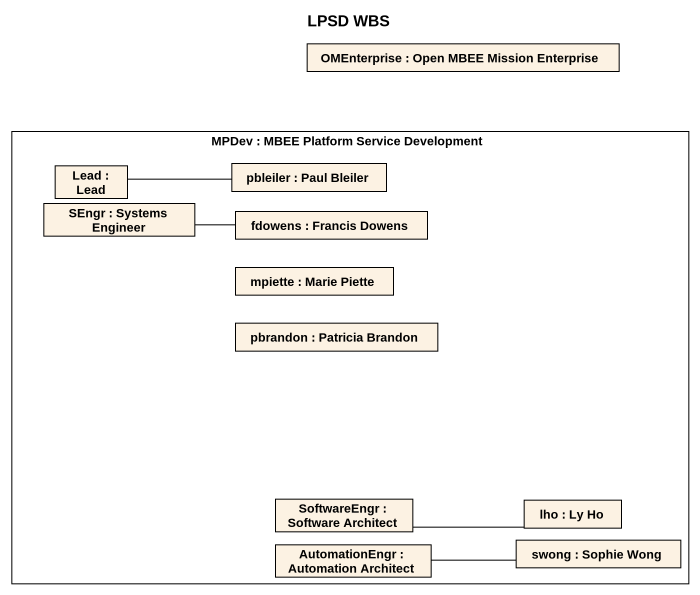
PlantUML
@startuml
title LPSD WBS
rectangle "OMEnterprise : Open MBEE Mission Enterprise" as OMEnterprise
rectangle "MPDev : MBEE Platform Service Development" as MPDev {
  rectangle "SEngr : Systems Engineer" as SEngr
  rectangle "Lead : Lead" as Lead
  rectangle "pbleiler : Paul Bleiler" as pbleiler
  rectangle "fdowens : Francis Dowens" as fdowens
  rectangle "mpiette : Marie Piette" as mpiette
  rectangle "pbrandon : Patricia Brandon" as pbrandon
  rectangle "SoftwareEngr : Software Architect" as SoftwareEngr
  rectangle "lho : Ly Ho" as lho
  rectangle "AutomationEngr : Automation Architect" as AutomationEngr
  rectangle "swong : Sophie Wong" as swong
}
SEngr -right- fdowens
Lead -right- pbleiler
SoftwareEngr -right- lho
AutomationEngr -right- swong
@enduml
